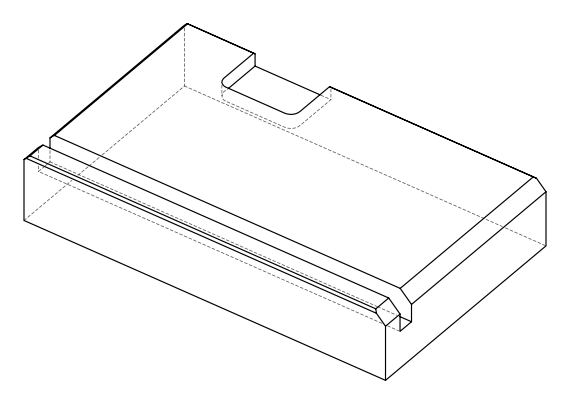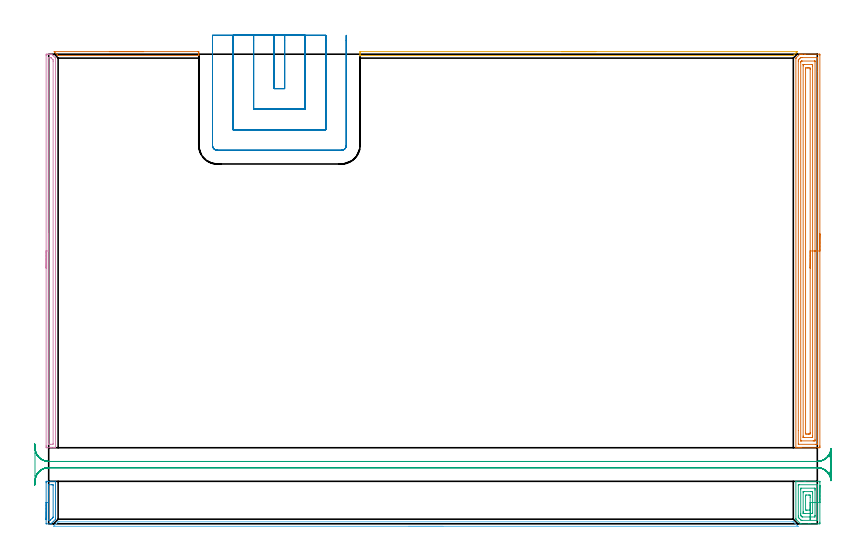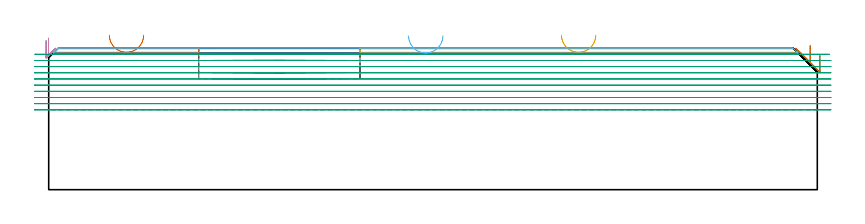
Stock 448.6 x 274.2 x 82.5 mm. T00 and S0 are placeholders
(PLAN: 9 operations, 1 tool changes, 49.7 min)
(1 AREA_MILL | FG_CHAMFER_SURFACE | UGT0205_001 | 0.82 min | 233 mm3)
(2 AREA_MILL_1 | FG_CHAMFER_SURFACE_1 | UGT0205_001 | 0.58 min | 429 mm3)
(3 AREA_MILL_2 | FG_CHAMFER_SURFACE_2 | UGT0205_001 | 1.29 min | 3119 mm3)
(4 AREA_MILL_3 | FG_CHAMFER_SURFACE_3 | UGT0205_001 | 3.86 min | 3515 mm3)
(5 AREA_MILL_4 | FG_CHAMFER_SURFACE_4 | UGT0205_001 | 2.19 min | 685 mm3)
(6 AREA_MILL_5 | FG_CHAMFER_SURFACE_5 | UGT0205_001 | 3.62 min | 1569 mm3)
(7 AREA_MILL_6 | FG_CHAMFER_SURFACE_6 | UGT0205_001 | 9.49 min | 23184 mm3)
(8 MILL_SLOT | SLOT_PARTIAL_RECTANGULAR | NXT0201_012 | Follow Part, ap 4, ae 75% | 8.37 min | 106458 mm3)
(9 MILL_RECTANGULAR_SLOT | SLOT_RECTANGULAR | NXT0201_012 | Follow Part, ap 4, ae 75% | 19.51 min | 314180 mm3)
(TOOL UGT0205_001 | Chamfer Mill 20 x 3 x 45 deg. | D20 FL50 Z2)
(TOOL NXT0201_012 | ENDMILL 16mm [2P460-1600-NA 1630] | D16 FL38 Z6)
(OP 1 AREA_MILL)
G17 G21 G94 G90
T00 M6
G54
G17 G0 G90 X35.4 Y275.6 S1061 M3
G43 Z92.5 H0
Z90.2
G94 G1 X35.438 Z89.328 F250.
X35.552 Z88.464
X35.741 Z87.612
X36.003 Z86.78
X36.337 Z85.974
X36.74 Z85.2
X37.208 Z84.464
X37.74 Z83.772
X38.329 Z83.129
X38.972 Z82.54
X39.664 Z82.008
X40.4 Z81.54
X41.174 Z81.137
X41.98 Z80.803
X42.812 Z80.541
X43.663 Z80.352
X44.528 Z80.238
X45.4 Z80.2
X86.972
X87.276 Y275.599 Z80.201
X87.561 Y275.594 Z80.203
X87.595 Y275.591 Z80.205
X87.6 Y275.319 Z80.477
Y274.801 Z80.995
Y274.45 Z81.345
Y273.748 Z82.052
Y273.527 Z82.273
X87.597 Y273.412 Z82.38
X87.59 Y273.303 Z82.488
X87.419 Y273.3 Z82.5
X5.616
X5.505 Y273.304 Z82.489
X5.454 Y273.344 Z82.451
X5.304 Y273.496 Z82.304
X5.219 Y273.581 Z82.219
X3.346 Y275.452 Z80.345
X3.278 Y275.519 Z80.274
X3.218 Y275.59 Z80.201
X3.239 Y275.594 Z80.199
X3.264 Y275.597 Z80.197
X3.309 Y275.599 Z80.199
X3.381
X45.4 Y275.6 Z80.2
X46.272 Z80.238
X47.136 Z80.352
X47.988 Z80.541
X48.82 Z80.803
X49.626 Z81.137
X50.4 Z81.54
X51.136 Z82.008
X51.828 Z82.54
X52.471 Z83.129
X53.06 Z83.772
X53.591 Z84.464
X54.06 Z85.2
X54.463 Z85.974
X54.797 Z86.78
X55.059 Z87.612
X55.248 Z88.463
X55.362 Z89.328
X55.4 Z90.2
G0 Z92.5
M5
M2
(OP 2 AREA_MILL_1)
G17 G21 G94 G90
T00 M6
G54
G17 G0 G90 X-1.5 Y2.4 S1061 M3
G43 Z92.5 H0
Z87.
G94 G1 Y2.438 Z86.128 F250.
Y2.552 Z85.264
Y2.741 Z84.412
Y3.003 Z83.58
Y3.337 Z82.774
Y3.74 Z82.
Y4.208 Z81.264
Y4.74 Z80.572
Y5.329 Z79.929
Y5.972 Z79.34
Y6.664 Z78.808
Y7.4 Z78.34
Y8.174 Z77.937
Y8.98 Z77.603
Y9.812 Z77.341
Y10.664 Z77.152
Y11.528 Z77.038
Y12.4 Z77.
Y23.97
X-1.497 Y24.324 Z77.003
X-1.49 Y24.794 Z77.004
X-1.443 Y24.797 Z77.051
X-0.968 Y24.8 Z77.525
X-0.151 Z78.348
X-0.081 Z78.418
X3.917 Z82.416
X3.994 Y24.795 Z82.491
X3.995 Y24.792 Z82.492
X4. Y24.765 Z82.5
Y3.126
X3.994 Y2.694 Z82.492
X2.66 Y1.36 Z81.159
X1.609 Y0.308 Z80.107
X1.331 Y0.035 Z79.829
X1.294 Y0.005 Z79.791
X1.25 Y0.003 Z79.748
X1.18 Y0. Z79.679
X-1.214 Z77.284
X-1.495 Y0.01 Z77.004
X-1.5 Y0.016 Z77.
Y12.4
X-0.086 Z78.414
Y22.557
X-0.081 Y22.79 Z78.419
X0.564 Y22.799 Z79.064
X1.694 Z80.194
X2.341 Y22.796 Z80.841
X2.581 Y22.79 Z81.081
X2.586 Y22.557 Z81.086
Y4.009
X2.581 Y3.743 Z81.081
X2.275 Y3.43 Z80.775
X1.976 Y3.126 Z80.476
X1.093 Y2.243 Z79.593
X0.949 Y2.101 Z79.449
X0.9 Y2.057 Z79.4
X0.861 Y2.023 Z79.361
X0.806 Y2.01 Z79.306
X0.158 Y2.005 Z78.658
X-0.081 Y2.01 Z78.419
X-0.086 Y2.243 Z78.414
Y2.248
Y12.4
Y13.272 Z78.452
Y14.136 Z78.566
Y14.988 Z78.755
Y15.82 Z79.017
Y16.626 Z79.351
Y17.4 Z79.754
Y18.136 Z80.223
Y18.828 Z80.754
Y19.471 Z81.343
Y20.06 Z81.986
Y20.591 Z82.678
Y21.06 Z83.414
Y21.463 Z84.188
Y21.797 Z84.994
Y22.059 Z85.826
Y22.248 Z86.678
Y22.362 Z87.543
Y22.4 Z88.414
G0 Z92.5
M5
M2
(OP 3 AREA_MILL_2)
G17 G21 G94 G90
T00 M6
G54
G17 G0 G90 X450.1 Y22.4 S1061 M3
G43 Z92.5 H0
Z78.5
G94 G1 Y22.362 Z77.628 F250.
Y22.248 Z76.764
Y22.059 Z75.912
Y21.797 Z75.08
Y21.463 Z74.274
Y21.06 Z73.5
Y20.592 Z72.764
Y20.06 Z72.072
Y19.471 Z71.429
Y18.828 Z70.84
Y18.136 Z70.308
Y17.4 Z69.84
Y16.626 Z69.437
Y15.82 Z69.103
Y14.988 Z68.841
Y14.137 Z68.652
Y13.272 Z68.538
Y12.4 Z68.5
Y0.947
X450.098 Y0.476 Z68.502
X450.093 Y0.07 Z68.503
X450.091 Y0.008 Z68.505
X449.689 Y0. Z68.906
X444.418 Z74.176
X443.608 Z74.991
X439.095 Z79.504
X438.839 Y0.005 Z79.758
X438.793 Y0.01 Z79.803
X438.707 Y0.093 Z79.889
X438.617 Y0.182 Z79.981
X436.511 Y2.289 Z82.089
X436.433 Y2.366 Z82.165
X436.238 Y2.563 Z82.357
X436.099 Y2.705 Z82.483
X436.1 Y3.126 Z82.5
Y24.765
X436.105 Y24.79 Z82.493
X436.165 Y24.8 Z82.434
X440.973 Z77.626
X441.782 Z76.812
X450.095 Y24.799 Z68.501
X450.096 Y24.798 Z68.499
X450.098 Y24.796 Z68.498
X450.1 Y24.324 Z68.5
Y12.4
X448.686 Z69.914
X448.685 Y2.369 Z69.915
X448.684 Y2.243 Z69.916
X448.681 Y2.054 Z69.919
X448.679 Y2.016 Z69.921
X448.576 Y2.01 Z70.024
X448.415 Y2.004 Z70.185
X448.173 Y2.001 Z70.427
X440.025 Z78.575
X439.384 Y2.004 Z79.216
X439.269 Y2.01 Z79.331
X439.147 Y2.115 Z79.453
X439.01 Y2.243 Z79.59
X438.268 Y2.982 Z80.332
X438.124 Y3.126 Z80.476
X437.978 Y3.274 Z80.622
X437.684 Y3.577 Z80.916
X437.521 Y3.747 Z81.079
X437.519 Y3.79 Z81.081
X437.516 Y3.882 Z81.084
X437.515 Y4.009 Z81.085
X437.514 Y4.767 Z81.086
X437.515 Y22.431 Z81.085
X437.516 Y22.557 Z81.084
X437.519 Y22.746 Z81.081
X437.521 Y22.784 Z81.079
X437.624 Y22.79 Z80.976
X437.785 Y22.796 Z80.815
X438.027 Y22.8 Z80.573
X448.57 Y22.799 Z70.03
X448.642 Y22.794 Z69.958
X448.667 Y22.79 Z69.933
X448.679 Y22.782 Z69.921
X448.681 Y22.752 Z69.919
X448.684 Y22.684 Z69.916
X448.685 Y22.557 Z69.915
X448.686 Y21.799 Z69.914
Y12.4
X447.272 Z71.328
X447.271 Y4.893 Z71.329
X447.27 Y4.675 Z71.33
X447.264 Y4.009 Z71.336
X447.062 Y4. Z71.538
X440.034 Z78.566
X439.702 Y4.009 Z78.898
X439.147 Y4.559 Z79.453
X438.98 Y4.728 Z79.62
X438.941 Y4.77 Z79.659
X438.935 Y4.821 Z79.665
X438.933 Y4.893 Z79.667
X438.93 Y5.111 Z79.67
X438.929 Y5.776 Z79.671
X438.928 Y5.995 Z79.672
X438.929 Y19.908 Z79.671
X438.93 Y20.125 Z79.67
X438.936 Y20.791 Z79.664
X439.138 Y20.8 Z79.462
X447.044 Z71.556
X447.265 Y20.791 Z71.335
X447.267 Y20.576 Z71.333
X447.271 Y19.908 Z71.329
Y19.688
X447.272 Y12.4 Z71.328
X445.857 Z72.743
X445.856 Y6.659 Z72.744
X445.853 Y6.099 Z72.747
X445.851 Y6.023 Z72.749
X445.787 Y6.01 Z72.813
X445.624 Y6.006 Z72.976
X445.296 Y6.001 Z73.304
X445.073 Y6. Z73.527
X441.559 Z77.041
X440.68 Z77.92
X440.491 Y6.002 Z78.109
X440.397 Y6.006 Z78.203
X440.355 Y6.01 Z78.245
X440.35 Y6.035 Z78.25
X440.345 Y6.338 Z78.255
X440.343 Y6.659 Z78.257
Y7.223
X440.344 Y18.141 Z78.256
X440.347 Y18.701 Z78.253
X440.349 Y18.777 Z78.251
X440.413 Y18.79 Z78.187
X440.576 Y18.795 Z78.024
X440.904 Y18.799 Z77.696
X441.127 Y18.8 Z77.473
X444.641 Z73.959
X445.52 Z73.08
X445.709 Y18.798 Z72.891
X445.803 Y18.794 Z72.797
X445.845 Y18.79 Z72.755
X445.85 Y18.765 Z72.75
X445.855 Y18.463 Z72.745
X445.857 Y18.141 Z72.743
Y17.577
Y12.4
X444.443 Z74.157
X444.442 Y8.401 Z74.158
X444.418 Y8.01 Z74.182
X443.961 Y8.001 Z74.639
X442.661 Y8. Z75.939
X442.204 Y8.001 Z76.396
X441.782 Y8.01 Z76.818
X441.758 Y8.426 Z76.842
X441.757 Y8.451 Z76.843
Y16.375
X441.758 Y16.399 Z76.842
X441.782 Y16.79 Z76.818
X442.239 Y16.799 Z76.361
X443.539 Y16.8 Z75.061
X443.996 Y16.799 Z74.604
X444.418 Y16.79 Z74.182
X444.442 Y16.375 Z74.158
X444.443 Y16.35 Z74.157
Y15.491
Y12.4
Y11.528 Z74.195
Y10.664 Z74.309
Y9.812 Z74.498
Y8.98 Z74.76
Y8.174 Z75.094
Y7.4 Z75.497
Y6.664 Z75.965
Y5.972 Z76.496
Y5.329 Z77.086
Y4.74 Z77.729
Y4.209 Z78.421
Y3.74 Z79.157
Y3.337 Z79.931
Y3.003 Z80.737
Y2.741 Z81.569
Y2.552 Z82.42
Y2.438 Z83.285
Y2.4 Z84.157
G0 Z92.5
M5
M2
(OP 4 AREA_MILL_3)
G17 G21 G94 G90
T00 M6
G54
G17 G0 G90 X-1.5 Y149.25 S1061 M3
G43 Z92.5 H0
Z87.
G94 G1 Y149.288 Z86.128 F250.
Y149.402 Z85.263
Y149.591 Z84.412
Y149.853 Z83.58
Y150.187 Z82.774
Y150.59 Z82.
Y151.058 Z81.264
Y151.59 Z80.572
Y152.179 Z79.929
Y152.822 Z79.34
Y153.514 Z78.808
Y154.25 Z78.34
Y155.024 Z77.937
Y155.83 Z77.603
Y156.662 Z77.341
Y157.513 Z77.152
Y158.378 Z77.038
Y159.25 Z77.
Y273.493
X-1.498 Y273.673 Z77.002
X-1.491 Y274.098 Z77.005
X-1.286 Y274.1 Z77.211
X-0.968 Z77.528
X-0.399 Z78.097
X-0.081 Z78.415
X0.556 Z79.056
X1.057 Z79.556
X1.694 Y274.095 Z80.193
X1.7 Y274.092 Z80.199
X1.862 Y273.94 Z80.359
X2.581 Y273.22 Z81.08
X3.912 Y271.889 Z82.411
X3.941 Y271.858 Z82.44
X3.996 Y271.794 Z82.49
X4. Y271.708 Z82.5
Y44.56
X3.997 Y44.41 Z82.488
X3.97 Y44.408 Z82.461
X3.618 Y44.4 Z82.117
X3.218 Z81.717
X2.581 Z81.076
X1.375 Z79.872
X0.806 Z79.3
X-0.968 Y44.401 Z77.528
X-1.212 Y44.403 Z77.284
X-1.491 Y44.408 Z77.005
X-1.493 Y44.478 Z77.003
X-1.498 Y45.006 Z77.002
X-1.5 Y45.542 Z77.
Y159.25
X-0.086 Z78.414
Y271.708
X-0.081 Y272.09 Z78.419
X0.42 Y272.097 Z78.92
X0.806 Z79.306
X1.195 Y272.092 Z79.695
X1.246 Y272.09 Z79.746
X1.272 Y272.068 Z79.772
X1.326 Y272.02 Z79.826
X1.432 Y271.917 Z79.932
X1.642 Y271.708 Z80.142
X1.694 Y271.657 Z80.194
X2.528 Y270.816 Z81.028
X2.581 Y270.757 Z81.081
X2.586 Y269.923 Z81.086
Y46.792
X2.581 Y46.41 Z81.081
X2.08 Y46.402 Z80.58
X0.806 Y46.401 Z79.306
X0.305 Y46.403 Z78.805
X-0.081 Y46.41 Z78.419
X-0.086 Y46.792 Z78.414
Y46.796
Y159.25
Y160.122 Z78.452
Y160.986 Z78.566
Y161.838 Z78.755
Y162.67 Z79.017
Y163.476 Z79.351
Y164.25 Z79.754
Y164.986 Z80.223
Y165.678 Z80.754
Y166.321 Z81.343
Y166.91 Z81.986
Y167.441 Z82.678
Y167.91 Z83.414
Y168.313 Z84.188
Y168.647 Z84.994
Y168.909 Z85.826
Y169.098 Z86.678
Y169.212 Z87.543
Y169.25 Z88.414
G0 Z92.5
M5
M2
(OP 5 AREA_MILL_4)
G17 G21 G94 G90
T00 M6
G54
G17 G0 G90 X299.3 Y275.6 S1061 M3
G43 Z92.5 H0
Z90.2
G94 G1 X299.338 Z89.328 F250.
X299.452 Z88.463
X299.641 Z87.612
X299.903 Z86.78
X300.237 Z85.974
X300.64 Z85.2
X301.108 Z84.464
X301.64 Z83.772
X302.229 Z83.129
X302.872 Z82.54
X303.564 Z82.008
X304.3 Z81.54
X305.074 Z81.137
X305.88 Z80.803
X306.712 Z80.541
X307.564 Z80.352
X308.428 Z80.238
X309.3 Z80.2
X436.718 Y275.599 Z80.199
X436.79
X436.834 Y275.597 Z80.197
X436.859 Y275.594 Z80.199
X436.882 Y275.59 Z80.201
X436.819 Y275.516 Z80.278
X436.751 Y275.45 Z80.347
X436.718 Y275.417 Z80.381
X436.271 Y274.97 Z80.828
X434.799 Y273.499 Z82.3
X434.641 Y273.343 Z82.452
X434.595 Y273.304 Z82.489
X434.482 Y273.3 Z82.5
X181.882
X181.71 Y273.303 Z82.488
X181.7 Y273.414 Z82.378
Y273.529 Z82.271
Y273.741 Z82.058
Y274.45 Z81.345
Y274.804 Z80.992
X181.703 Y275.319 Z80.477
X181.705 Y275.591 Z80.205
X181.741 Y275.593 Z80.204
X182.027 Y275.6 Z80.2
X309.3
X310.172 Z80.238
X311.036 Z80.352
X311.888 Z80.541
X312.72 Z80.803
X313.526 Z81.137
X314.3 Z81.54
X315.036 Z82.008
X315.728 Z82.54
X316.371 Z83.129
X316.96 Z83.772
X317.492 Z84.464
X317.96 Z85.2
X318.363 Z85.974
X318.697 Z86.78
X318.959 Z87.612
X319.148 Z88.464
X319.262 Z89.328
X319.3 Z90.2
G0 Z92.5
M5
M2
(OP 6 AREA_MILL_5)
G17 G21 G94 G90
T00 M6
G54
G17 G0 G90 X230.05 Y-1.5 S1061 M3
G43 Z92.5 H0
Z89.8
G94 G1 X230.012 Z88.928 F250.
X229.898 Z88.064
X229.709 Z87.212
X229.447 Z86.38
X229.113 Z85.574
X228.71 Z84.8
X228.242 Z84.064
X227.71 Z83.372
X227.121 Z82.729
X226.478 Z82.14
X225.786 Z81.608
X225.05 Z81.14
X224.276 Z80.737
X223.47 Z80.403
X222.638 Z80.141
X221.787 Z79.952
X220.922 Z79.838
X220.05 Z79.8
X2.958
X2.815 Y-1.497 Z79.802
X2.833 Y-1.474 Z79.825
X2.971 Y-1.329 Z79.97
X3.56 Y-0.738 Z80.557
X3.892 Y-0.408 Z80.892
X4.442 Y0.144 Z81.44
X5.032 Y0.733 Z82.032
X5.474 Y1.174 Z82.473
X5.476 Y1.176 Z82.475
X5.504 Y1.196 Z82.487
X6.098 Y1.2 Z82.5
X434.002
X434.596 Y1.196 Z82.487
X434.625 Y1.176 Z82.475
X436.834 Y-1.033 Z80.264
X437.278 Y-1.478 Z79.822
X437.285 Y-1.485 Z79.814
X437.295 Y-1.498 Z79.801
X437.285 Y-1.5 Z79.8
X437.278
X220.05
X219.178 Z79.838
X218.314 Z79.952
X217.462 Z80.141
X216.63 Z80.403
X215.824 Z80.737
X215.05 Z81.14
X214.314 Z81.608
X213.622 Z82.14
X212.979 Z82.729
X212.39 Z83.372
X211.859 Z84.064
X211.39 Z84.8
X210.987 Z85.574
X210.653 Z86.38
X210.391 Z87.212
X210.202 Z88.064
X210.088 Z88.928
X210.05 Z89.8
G0 Z92.5
M5
M2
(OP 7 AREA_MILL_6)
G17 G21 G94 G90
T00 M6
G54
G17 G0 G90 X450.1 Y169.25 S1061 M3
G43 Z92.5 H0
Z78.5
G94 G1 Y169.212 Z77.628 F250.
Y169.098 Z76.764
Y168.909 Z75.912
Y168.647 Z75.08
Y168.313 Z74.274
Y167.91 Z73.5
Y167.441 Z72.764
Y166.91 Z72.072
Y166.321 Z71.429
Y165.678 Z70.84
Y164.986 Z70.308
Y164.25 Z69.84
Y163.476 Z69.437
Y162.67 Z69.103
Y161.838 Z68.841
Y160.986 Z68.652
Y160.122 Z68.538
Y159.25 Z68.5
Y45.482
X450.099 Y45.007 Z68.501
X450.096 Y44.594 Z68.503
X450.092 Y44.41 Z68.505
X449.689 Y44.405 Z68.908
X449.092 Y44.4 Z69.505
X439.147 Z79.447
X438.583 Z80.013
X438.268 Z80.328
X437.705 Z80.891
X437.389 Z81.205
X436.395 Z82.204
X436.245 Y44.403 Z82.347
X436.102 Y44.41 Z82.488
X436.1 Y44.56 Z82.5
Y271.709
X436.104 Y271.795 Z82.49
X436.166 Y271.867 Z82.431
X438.342 Y274.043 Z80.256
X438.39 Y274.09 Z80.206
X438.627 Y274.099 Z79.968
X438.899 Y274.1 Z79.7
X439.394 Z79.205
X440.025 Z78.57
X441.219 Z77.378
X441.782 Z76.812
X449.689 Z68.908
X449.974 Y274.097 Z68.623
X450.092 Y274.09 Z68.505
X450.099 Y273.97 Z68.499
X450.1 Y273.494 Z68.5
Y159.25
X448.686 Z69.914
X448.685 Y46.919 Z69.915
X448.684 Y46.792 Z69.916
X448.679 Y46.419 Z69.921
X448.312 Y46.406 Z70.288
X447.932 Y46.402 Z70.668
X447.439 Y46.4 Z71.161
X437.775 Z80.825
X437.591 Y46.402 Z81.009
X437.562 Y46.404 Z81.038
X437.533 Y46.41 Z81.067
X437.521 Y46.416 Z81.079
X437.52 Y46.438 Z81.08
X437.515 Y46.664 Z81.085
X437.514 Y54.45 Z81.086
X437.515 Y269.923 Z81.085
X437.519 Y270.684 Z81.081
X437.521 Y270.748 Z81.079
X437.576 Y270.816 Z81.024
X437.921 Y271.168 Z80.679
X438.268 Y271.518 Z80.332
X438.362 Y271.613 Z80.238
X438.459 Y271.709 Z80.141
X438.811 Y272.049 Z79.789
X438.859 Y272.09 Z79.741
X438.954 Y272.093 Z79.646
X439.147 Y272.097 Z79.453
X439.64 Y272.1 Z78.96
X440.025 Z78.575
X448.425 Z70.175
X448.609 Y272.098 Z69.991
X448.638 Y272.096 Z69.962
X448.667 Y272.09 Z69.933
X448.679 Y272.084 Z69.921
X448.68 Y272.062 Z69.92
X448.685 Y271.836 Z69.915
X448.686 Y263.962 Z69.914
Y159.25
X447.272 Z71.328
X447.271 Y49.248 Z71.329
X447.269 Y48.577 Z71.331
X447.267 Y48.466 Z71.333
X447.265 Y48.419 Z71.335
X447.219 Y48.408 Z71.381
X447.053 Y48.405 Z71.547
X446.349 Y48.4 Z72.251
X446.175 Z72.425
X439.32 Y48.401 Z79.28
X439.147 Y48.404 Z79.453
X438.973 Y48.41 Z79.627
X438.935 Y48.414 Z79.665
X438.933 Y48.445 Z79.667
X438.93 Y48.503 Z79.67
X438.929 Y48.577 Z79.671
Y48.798
Y269.252
X438.931 Y269.588 Z79.669
X438.933 Y269.671 Z79.667
X438.935 Y269.71 Z79.665
X438.954 Y269.743 Z79.646
X439.147 Y269.947 Z79.453
X439.244 Y270.038 Z79.356
X439.285 Y270.074 Z79.315
X439.324 Y270.09 Z79.276
X439.499 Y270.094 Z79.101
X439.852 Y270.099 Z78.748
X446.88 Z71.72
X447.053 Y270.096 Z71.547
X447.227 Y270.09 Z71.373
X447.265 Y270.086 Z71.335
X447.267 Y270.056 Z71.333
X447.27 Y269.997 Z71.33
X447.271 Y269.923 Z71.329
X447.272 Y269.702 Z71.328
Y159.25
X445.857 Z72.743
Y51.254
X445.856 Y50.686 Z72.744
X445.853 Y50.495 Z72.747
X445.85 Y50.428 Z72.75
X445.844 Y50.409 Z72.756
X445.821 Y50.407 Z72.779
X445.717 Y50.404 Z72.883
X445.296 Y50.4 Z73.304
X445.259 Z73.341
X440.866 Z77.734
X440.482 Y50.406 Z78.118
X440.387 Y50.41 Z78.213
X440.349 Y50.414 Z78.251
X440.347 Y50.445 Z78.253
X440.345 Y50.529 Z78.255
X440.343 Y50.931 Z78.257
Y51.254
Y267.246
X440.344 Y267.814 Z78.256
X440.347 Y268.005 Z78.253
X440.35 Y268.072 Z78.25
X440.356 Y268.091 Z78.244
X440.379 Y268.093 Z78.221
X440.483 Y268.096 Z78.117
X440.904 Y268.1 Z77.696
X440.941 Z77.659
X445.334 Z73.266
X445.718 Y268.094 Z72.882
X445.813 Y268.09 Z72.787
X445.851 Y268.086 Z72.749
X445.853 Y268.055 Z72.747
X445.855 Y267.972 Z72.745
X445.857 Y267.569 Z72.743
Y267.246
Y159.25
X444.443 Z74.157
Y53.039
X444.442 Y53.015 Z74.158
X444.418 Y52.41 Z74.182
X444.165 Y52.403 Z74.435
X443.539 Y52.401 Z75.061
X443.29 Y52.4 Z75.31
X442.661 Y52.401 Z75.939
X442.41 Z76.19
X441.782 Y52.41 Z76.818
X441.758 Y53.039 Z76.842
X441.757 Y53.064 Z76.843
Y265.461
X441.758 Y265.486 Z76.842
X441.782 Y266.09 Z76.818
X442.035 Y266.097 Z76.565
X442.661 Y266.1 Z75.939
X442.91 Z75.69
X443.539 Z75.061
X443.79 Y266.099 Z74.81
X444.418 Y266.09 Z74.182
X444.442 Y265.461 Z74.158
X444.443 Y265.436 Z74.157
Y159.25
Y158.378 Z74.195
Y157.513 Z74.309
Y156.662 Z74.498
Y155.83 Z74.76
Y155.024 Z75.094
Y154.25 Z75.497
Y153.514 Z75.965
Y152.822 Z76.496
Y152.179 Z77.086
Y151.59 Z77.729
Y151.058 Z78.421
Y150.59 Z79.157
Y150.187 Z79.931
Y149.853 Z80.737
Y149.591 Z81.569
Y149.402 Z82.42
Y149.288 Z83.285
Y149.25 Z84.157
G0 Z92.5
M5
M2
(OP 8 MILL_SLOT)
G17 G21 G94 G90
T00 M6
G54
G17 G0 G90 X131.6 Y285.1 S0 M3
G43 Z92.629 H1
Z79.043
G94 G1 Y282.1 F250.
Y254. F500.
X137.7
Y282.1
Y285.1 F250.
X119.6
Y282.1
Y242. F500.
X149.7
Y282.1
Y285.1 F250.
X107.6
Y282.1
Y230. F500.
X161.7
Y282.1
Y285.1 F250.
X95.6
Y282.1
Y220.9 F500.
G3 X98.5 Y218. R2.9
G1 X170.8
G3 X173.7 Y220.9 R2.9
G1 Y282.1
Y285.1 F250.
G0 X131.6 Z75.457
G1 Y282.1
Y254. F500.
X137.7
Y282.1
Y285.1 F250.
X119.6
Y282.1
Y242. F500.
X149.7
Y282.1
Y285.1 F250.
X107.6
Y282.1
Y230. F500.
X161.7
Y282.1
Y285.1 F250.
X95.6
Y282.1
Y220.9 F500.
G3 X98.5 Y218. R2.9
G1 X170.8
G3 X173.7 Y220.9 R2.9
G1 Y282.1
Y285.1 F250.
G0 X131.6 Z71.871
G1 Y282.1
Y254. F500.
X137.7
Y282.1
Y285.1 F250.
X119.6
Y282.1
Y242. F500.
X149.7
Y282.1
Y285.1 F250.
X107.6
Y282.1
Y230. F500.
X161.7
Y282.1
Y285.1 F250.
X95.6
Y282.1
Y220.9 F500.
G3 X98.5 Y218. R2.9
G1 X170.8
G3 X173.7 Y220.9 R2.9
G1 Y282.1
Y285.1 F250.
G0 X131.6 Z68.286
G1 Y282.1
Y254. F500.
X137.7
Y282.1
Y285.1 F250.
X119.6
Y282.1
Y242. F500.
X149.7
Y282.1
Y285.1 F250.
X107.6
Y282.1
Y230. F500.
X161.7
Y282.1
Y285.1 F250.
X95.6
Y282.1
Y220.9 F500.
G3 X98.5 Y218. R2.9
G1 X170.8
G3 X173.7 Y220.9 R2.9
G1 Y282.1
Y285.1 F250.
G0 X131.6 Z64.7
G1 Y282.1
Y254. F500.
X137.7
Y282.1
Y285.1 F250.
X119.6
Y282.1
Y242. F500.
X149.7
Y282.1
Y285.1 F250.
X107.6
Y282.1
Y230. F500.
X161.7
Y282.1
Y285.1 F250.
X95.6
Y282.1
Y220.9 F500.
G3 X98.5 Y218. R2.9
G1 X170.8
G3 X173.7 Y220.9 R2.9
G1 Y282.1
Y285.1 F250.
G0 Z92.629
M5
M2
(OP 9 MILL_RECTANGULAR_SLOT)
G17 G21 G94 G90
T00 M6
G54
G17 G0 G90 X455.759 Y39.736 S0 M3
G43 Z92.629 H1
Z79.026
G94 G1 X453.343 Y37.957 F250.
G2 X448.6 Y36.4 R8. F500.
G1 X0.
G2 X-7.825 Y42.734 R8.
G1 X-7.854 Y42.739
G3 X-8. Y41.218 R8.
G1 Y28.024
G3 X-7.85 Y26.48 R8.
G1 X-7.82 Y26.486
G2 X0. Y32.8 R8.
G1 X448.6
G2 X453.343 Y31.243 R8.
G1 X455.759 Y29.464 F250.
G0 Z92.629
X-8.23 Y22.503
Z75.423
G1 X-7.97 Y25.492
G2 X0. Y32.8 R8. F500.
G1 X448.6
G2 X455.432 Y28.963 R8.
G3 X456.6 Y33.116 R8.
G1 Y36.097
G3 X455.436 Y40.244 R8.
G2 X448.6 Y36.4 R8.
G1 X0.
G2 X-7.97 Y43.708 R8.
G1 X-8.23 Y46.697 F250.
G0 Y22.503 Z71.82
G1 X-7.97 Y25.492
G2 X0. Y32.8 R8. F500.
G1 X448.6
G2 X456.237 Y27.182 R8.
G1 X456.266 Y27.174
G3 X456.6 Y29.452 R8.
G1 Y39.761
G3 X456.268 Y42.033 R8.
G1 X456.239 Y42.024
G2 X448.6 Y36.4 R8.
G1 X0.
G2 X-7.97 Y43.708 R8.
G1 X-8.23 Y46.697 F250.
G0 Y22.503 Z68.217
G1 X-7.97 Y25.492
G2 X0. Y32.8 R8. F500.
G1 X448.6
G2 X456.59 Y25.2 R8.
G1 Y44.
G2 X448.6 Y36.4 R8.
G1 X0.
G2 X-7.97 Y43.708 R8.
G1 X-8.23 Y46.697 F250.
G0 Y22.503 Z64.614
G1 X-7.97 Y25.492
G2 X0. Y32.8 R8. F500.
G1 X448.6
G2 X456.59 Y25.2 R8.
G1 Y44.
G2 X448.6 Y36.4 R8.
G1 X0.
G2 X-7.97 Y43.708 R8.
G1 X-8.23 Y46.697 F250.
G0 Y22.503 Z61.011
G1 X-7.97 Y25.492
G2 X0. Y32.8 R8. F500.
G1 X448.6
G2 X456.59 Y25.2 R8.
G1 Y44.
G2 X448.6 Y36.4 R8.
G1 X0.
G2 X-7.97 Y43.708 R8.
G1 X-8.23 Y46.697 F250.
G0 Y22.503 Z57.409
G1 X-7.97 Y25.492
G2 X0. Y32.8 R8. F500.
G1 X448.6
G2 X456.59 Y25.2 R8.
G1 Y44.
G2 X448.6 Y36.4 R8.
G1 X0.
G2 X-7.97 Y43.708 R8.
G1 X-8.23 Y46.697 F250.
G0 Y22.503 Z53.806
G1 X-7.97 Y25.492
G2 X0. Y32.8 R8. F500.
G1 X448.6
G2 X456.59 Y25.2 R8.
G1 Y44.
G2 X448.6 Y36.4 R8.
G1 X0.
G2 X-7.97 Y43.708 R8.
G1 X-8.23 Y46.697 F250.
G0 Y22.503 Z50.203
G1 X-7.97 Y25.492
G2 X0. Y32.8 R8. F500.
G1 X448.6
G2 X456.59 Y25.2 R8.
G1 Y44.
G2 X448.6 Y36.4 R8.
G1 X0.
G2 X-7.97 Y43.708 R8.
G1 X-8.23 Y46.697 F250.
G0 Y22.503 Z46.6
G1 X-7.97 Y25.492
G2 X0. Y32.8 R8. F500.
G1 X448.6
G2 X456.59 Y25.2 R8.
G1 Y44.
G2 X448.6 Y36.4 R8.
G1 X0.
G2 X-7.97 Y43.708 R8.
G1 X-8.23 Y46.697 F250.
G0 Z92.629
M5
M2
